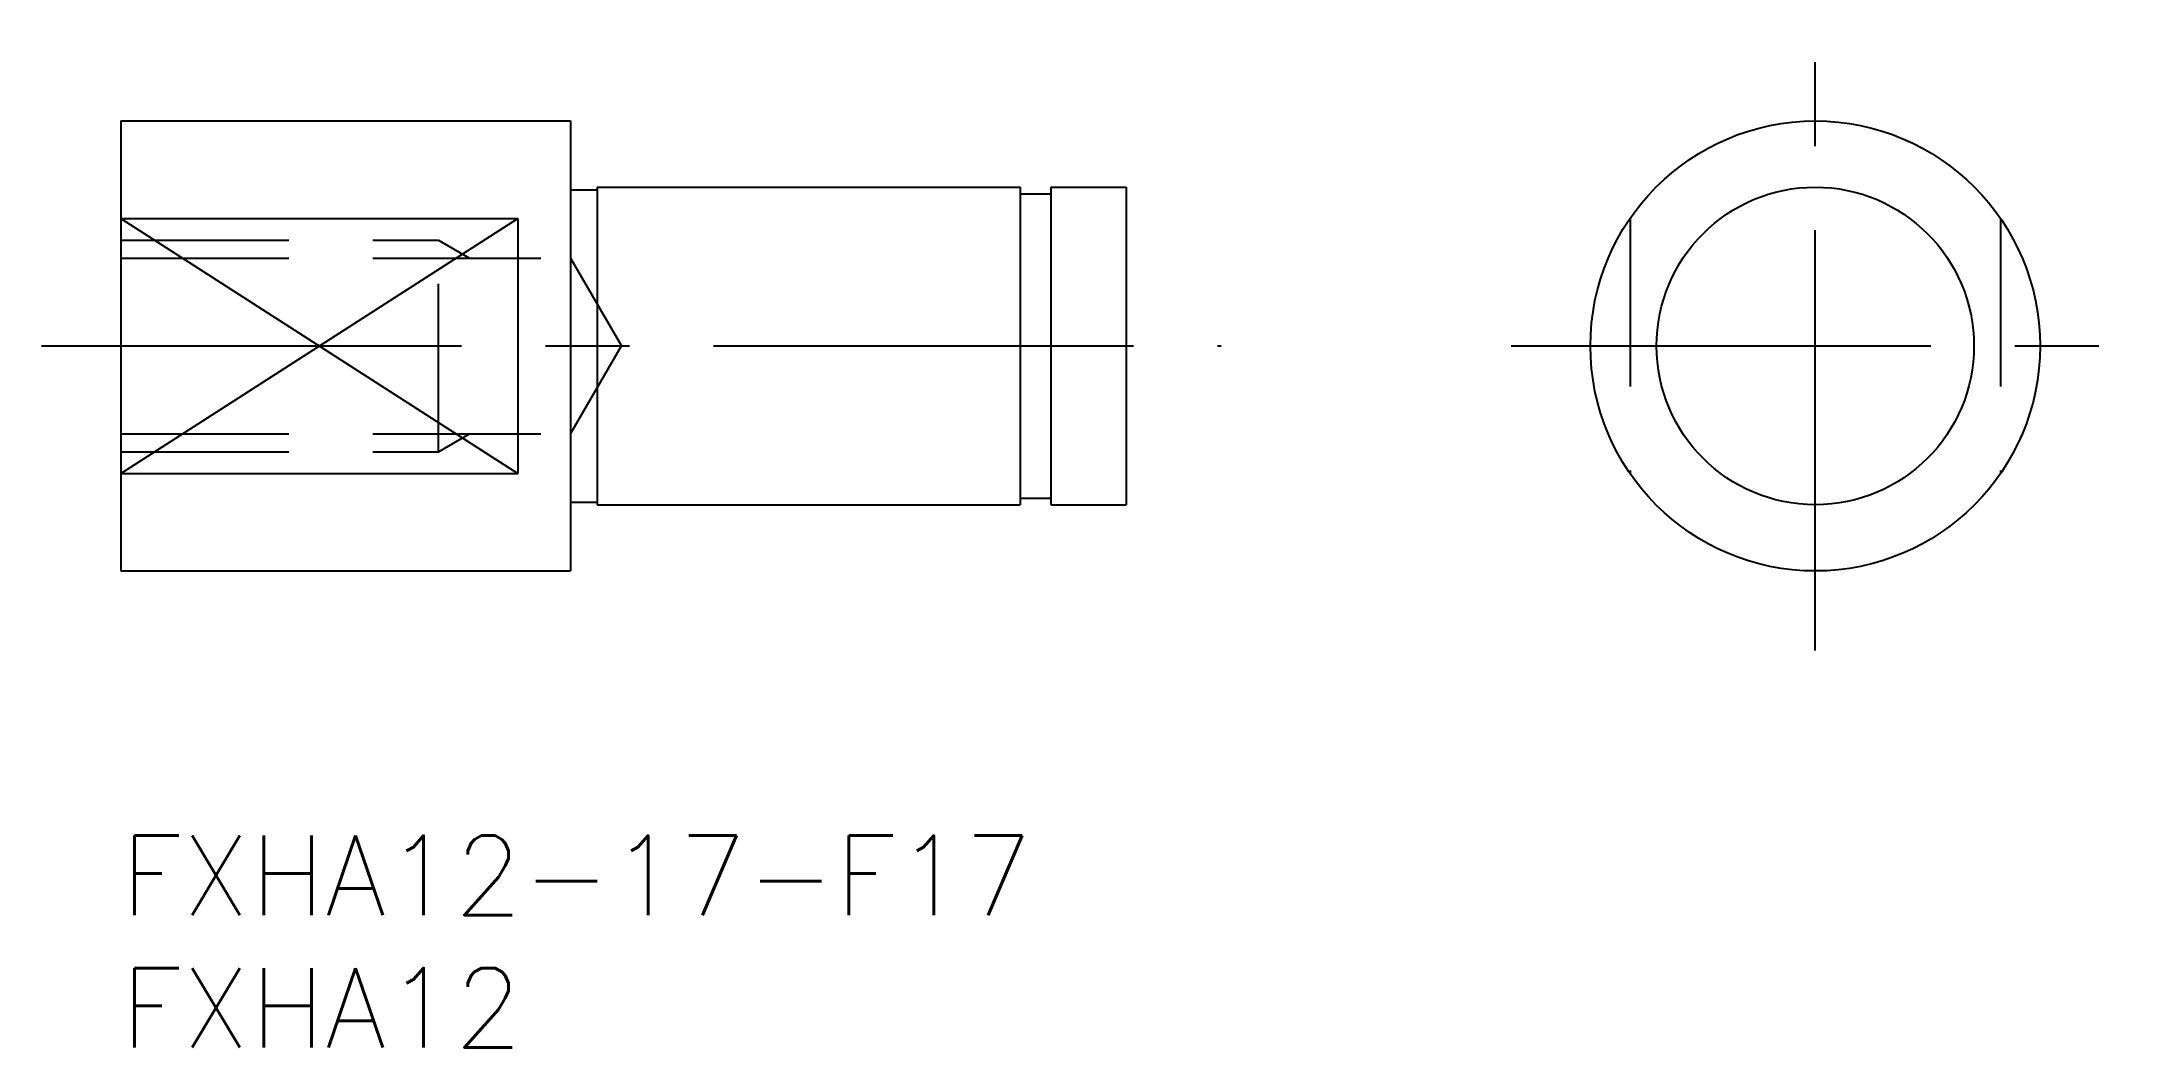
# Model space of a CAD drawing. Extents: x -3 to 75.6, y -8 to 30.
import ezdxf

# ---------------------------------------------------------------- set-up
doc = ezdxf.new("R2010")
doc.units = 0
doc.header["$LTSCALE"] = 0.5
doc.linetypes.add('CENTER', pattern=[50.8, 31.75, -6.35, 6.35, -6.35])
doc.linetypes.add('DASHED', pattern=[19.05, 12.7, -6.35])
for name, color, linetype in [('MSM_CENTER', 1, 'CENTER'), ('MSM_CONTINUOUS', 7, 'CONTINUOUS'), ('MSM_DASHED', 4, 'DASHED'), ('MSM_NARROW', 5, 'CONTINUOUS'), ('MSM_PART_NUMBER', 7, 'CONTINUOUS')]:
    doc.layers.add(name, color=color, linetype=linetype)
doc.styles.get("Standard").update_dxf_attribs({"font": 'txt.shx', "height": 3, "bigfont": 'bigfont.shx'})

# ---------------------------------------------------------------- blocks, each defined once
blk = doc.blocks.new('*U6')
at = {"layer": 'MSM_PART_NUMBER'}
blk.add_text('FXHA12-17-F17', height=3, dxfattribs=at).set_placement((0, -3))
blk = doc.blocks.new('*U7')
at = {"layer": 'MSM_PART_NUMBER'}
blk.add_text('FXHA12', height=3, dxfattribs=at).set_placement((0, -8))

msp = doc.modelspace()

# ---------------------------------------------------------------- linework, layer by layer
at = {"layer": 'MSM_CENTER'}
for p, q in [((64.054, 7), (64.054, 30)), ((-3, 18.5), (41.599, 18.5)), ((52.554, 18.5), (75.554, 18.5))]:
    msp.add_line(p, q, dxfattribs=at)
at = {"layer": 'MSM_CONTINUOUS'}
for p, q in [((0, 27), (0, 10)), ((0, 27), (17, 27)), ((17, 27), (17, 10)), ((17, 24.4), (18, 24.4)), ((18, 24.5), (34, 24.5)), ((18, 24.5), (18, 12.5)), ((34, 24.5), (34, 12.5)), ((35.15, 24.5), (38, 24.5)), ((35.15, 24.5), (35.15, 12.5)), ((38, 24.5), (38, 12.5)), ((34, 24.25), (35.15, 24.25)), ((0, 23.322), (15, 23.322)), ((15, 23.322), (15, 13.678)), ((0, 13.678), (15, 13.678)), ((17, 12.6), (18, 12.6)), ((34, 12.75), (35.15, 12.75)), ((18, 12.5), (34, 12.5)), ((35.15, 12.5), (38, 12.5)), ((0, 10), (17, 10))]:
    msp.add_line(p, q, dxfattribs=at)
for radius in [8.5, 6]:
    msp.add_circle((64.054, 18.5), radius, dxfattribs=at)
at = {"layer": 'MSM_DASHED'}
for p, q in [((57.054, 23.322), (57.054, 13.678)), ((71.054, 23.322), (71.054, 13.678)), ((0, 22.5), (12, 22.5)), ((12, 14.5), (12, 22.5)), ((12, 22.5), (13.172, 21.823)), ((0, 21.823), (17, 21.823)), ((17, 21.823), (18.919, 18.5)), ((17, 15.176), (18.919, 18.5)), ((0, 15.176), (17, 15.176)), ((12, 14.5), (13.172, 15.176)), ((0, 14.5), (12, 14.5))]:
    msp.add_line(p, q, dxfattribs=at)
at = {"layer": 'MSM_NARROW'}
for p, q in [((0, 23.322), (15, 13.678)), ((0, 13.678), (15, 23.322))]:
    msp.add_line(p, q, dxfattribs=at)

# ---------------------------------------------------------------- block references
at = {"layer": 'MSM_CONTINUOUS'}
for name in ['*U6', '*U7']:
    msp.add_blockref(name, (0, 0), dxfattribs=at)

doc.saveas('drawing.dxf')
